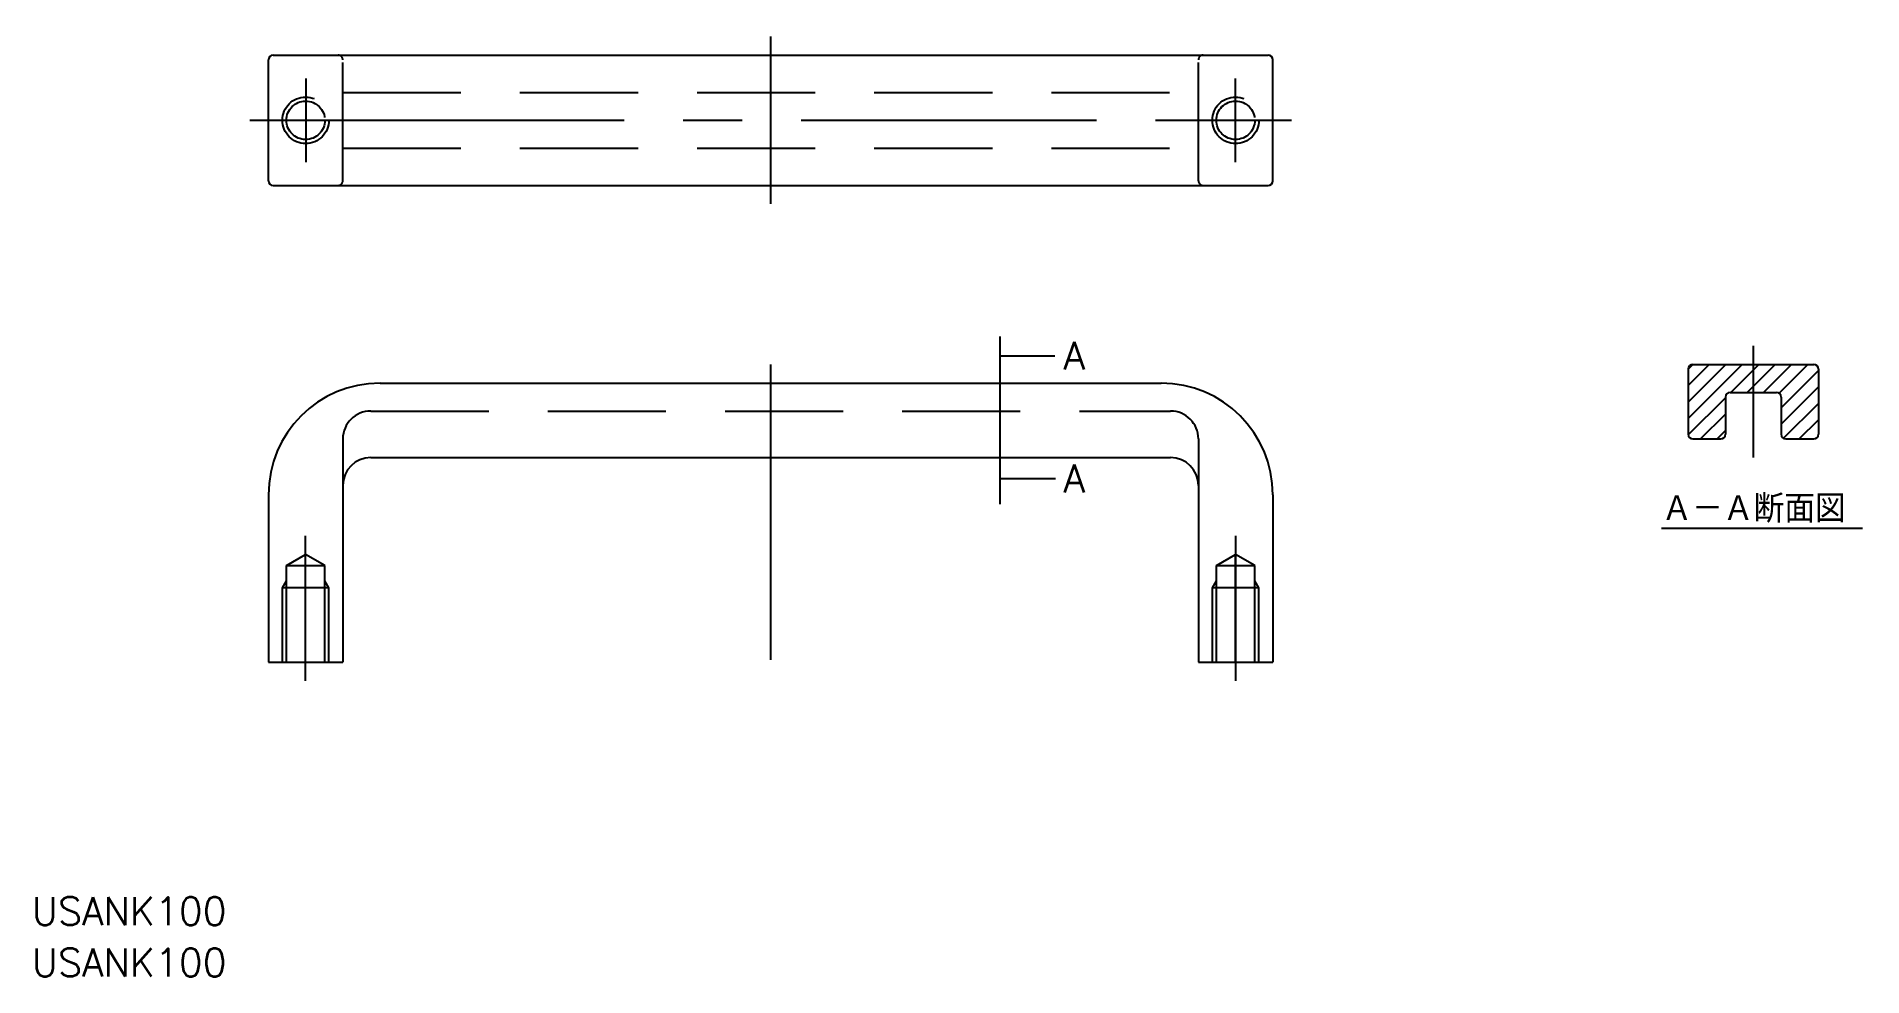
# Model space of a CAD drawing. Extents: x -79 to 117, y -34 to 67.
import ezdxf

# ---------------------------------------------------------------- set-up
doc = ezdxf.new("R2010")
doc.units = 0
doc.linetypes.add('CENTER', pattern=[50.8, 31.75, -6.35, 6.35, -6.35])
doc.linetypes.add('DASHED', pattern=[19.05, 12.7, -6.35])
doc.layers.get('0').update_dxf_attribs({"linetype": 'CONTINUOUS'})
doc.layers.add('CENTER', color=1, linetype='CENTER')
doc.styles.get("Standard").update_dxf_attribs({"font": 'txt.shx', "height": 3, "bigfont": 'bigfont.shx'})

msp = doc.modelspace()

# ---------------------------------------------------------------- linework, layer by layer
at = {"color": 7, "linetype": 'CONTINUOUS'}
for p, q in [((-53.5, 65.26), (53.5, 65.26)), ((-54, 51.76), (-54, 64.76)), ((54, 51.76), (54, 64.76)), ((-53.5, 51.26), (53.5, 51.26)), ((98.68, 31.5), (98.68, 24.5)), ((99.18, 32), (112.18, 32)), ((112.68, 31.5), (112.68, 24.5)), ((-42, 30), (42, 30)), ((102.68, 28.5), (102.68, 24.5)), ((103.18, 29), (108.18, 29)), ((108.68, 28.5), (108.68, 24.5)), ((99.18, 24), (102.18, 24)), ((109.18, 24), (112.18, 24)), ((-43, 22), (43, 22)), ((-54, 18), (-54, 0)), ((-46, 19), (-46, 0)), ((46, 19), (46, 0)), ((54, 18), (54, 0)), ((-54, 0), (-46, 0)), ((46, 0), (54, 0))]:
    msp.add_line(p, q, dxfattribs=at)
at = {"color": 3, "linetype": 'DASHED'}
for p, q in [((-46, 51.76), (-46, 64.76)), ((46, 51.76), (46, 64.76)), ((-46, 61.26), (46, 61.26)), ((-46, 55.26), (46, 55.26)), ((-43, 27), (43, 27)), ((-46, 24), (-46, 19)), ((46, 24), (46, 19)), ((-52.07, 10.4), (-50, 11.59)), ((-52.07, 0), (-52.07, 10.4)), ((-52.07, 10.4), (-47.93, 10.4)), ((-47.93, 10.4), (-50, 11.59)), ((-47.93, 0), (-47.93, 10.4)), ((47.93, 10.4), (50, 11.59)), ((47.93, 0), (47.93, 10.4)), ((47.93, 10.4), (52.07, 10.4)), ((52.07, 10.4), (50, 11.59)), ((52.07, 0), (52.07, 10.4)), ((-52.5, 8), (-52.07, 8.75)), ((-52.5, 0), (-52.5, 8)), ((-47.5, 8), (-52.5, 8)), ((-47.5, 8), (-47.93, 8.75)), ((-47.5, 0), (-47.5, 8)), ((47.5, 8), (47.93, 8.75)), ((47.5, 0), (47.5, 8)), ((52.5, 8), (47.5, 8)), ((52.5, 8), (52.07, 8.75)), ((52.5, 0), (52.5, 8))]:
    msp.add_line(p, q, dxfattribs=at)
at = {"color": 3, "linetype": 'CONTINUOUS'}
for p, q in [((98.68, 31.5), (99.18, 32)), ((98.68, 29.73), (100.94, 32)), ((98.68, 27.97), (102.71, 32)), ((98.68, 26.2), (104.48, 32)), ((103.25, 29), (105.68, 31.43)), ((105.68, 31.43), (106.25, 32)), ((105.68, 29.66), (108.01, 32)), ((106.78, 29), (109.78, 32)), ((108.46, 28.91), (111.55, 32)), ((105.01, 29), (105.68, 29.66)), ((108.68, 27.36), (112.68, 31.36)), ((108.68, 25.59), (112.68, 29.59)), ((98.68, 24.44), (102.68, 28.43)), ((108.92, 24.07), (112.68, 27.82)), ((100.01, 24), (102.68, 26.66)), ((110.62, 24), (112.68, 26.06)), ((101.78, 24), (102.68, 24.9))]:
    msp.add_line(p, q, dxfattribs=at)
at = {"color": 137, "linetype": 'CONTINUOUS'}
msp.add_line((95.81, 14.41), (117.41, 14.41), dxfattribs=at)
at = {"color": 7}
for points in [[(24.65, 32.94, 0), (30.57, 32.94, 0)], [(24.65, 19.73, 0), (30.62, 19.73, 0)]]:
    msp.add_polyline3d(points, dxfattribs=at)
at = {"color": 3, "linetype": 'DASHED'}
for centre, radius in [((-50, 58.26), 2.5), ((-50, 58.26), 2.07), ((50, 58.26), 2.5), ((50, 58.26), 2.07)]:
    msp.add_circle(centre, radius, dxfattribs=at)
at = {"color": 7, "linetype": 'CONTINUOUS'}
for centre, radius, start, end in [((-53.5, 64.76), 0.5, 90, 180), ((53.5, 64.76), 0.5, 0, 90), ((-53.5, 51.76), 0.5, 180, 270), ((53.5, 51.76), 0.5, 270, 0), ((99.18, 31.5), 0.5, 90, 180), ((112.18, 31.5), 0.5, 0, 90), ((-42, 18), 12, 90, 180), ((42, 18), 12, 0, 90), ((103.18, 28.5), 0.5, 90, 180), ((108.18, 28.5), 0.5, 0, 90), ((99.18, 24.5), 0.5, 180, 270), ((102.18, 24.5), 0.5, 270, 0), ((109.18, 24.5), 0.5, 180, 270), ((112.18, 24.5), 0.5, 270, 0), ((-43, 19), 3, 90, 180), ((43, 19), 3, 0, 90)]:
    msp.add_arc(centre, radius, start, end, dxfattribs=at)
at = {"color": 3, "linetype": 'DASHED'}
for centre, radius, start, end in [((-46.5, 64.76), 0.5, 0, 90), ((46.5, 64.76), 0.5, 90, 180), ((-46.5, 51.76), 0.5, 270, 360), ((46.5, 51.76), 0.5, 180, 270), ((-43, 24), 3, 90, 180), ((43, 24), 3, 0, 90)]:
    msp.add_arc(centre, radius, start, end, dxfattribs=at)
at = {"layer": 'CENTER', "color": 1, "linetype": 'CENTER'}
for p, q in [((0, 67.26), (0, 49.26)), ((-49.96, 53.76), (-49.96, 62.76)), ((50, 53.76), (50, 62.76)), ((-56, 58.26), (-47.5, 58.26)), ((-47.5, 58.26), (46, 58.26)), ((-46, 58.26), (-45.5, 58.26)), ((-46, 58.26), (-45.5, 58.26)), ((-46, 58.26), (-45.5, 58.26)), ((45.5, 58.26), (56, 58.26)), ((45.5, 58.26), (46, 58.26)), ((45.5, 58.26), (46, 58.26)), ((24.65, 35), (24.65, 17)), ((105.68, 22), (105.68, 34)), ((0, 32), (0, -2)), ((-50, -2), (-50, 13.59)), ((50, 13.59), (50, -2)), ((50, 0), (50, 11.59))]:
    msp.add_line(p, q, dxfattribs=at)

# ---------------------------------------------------------------- texts
at = {"color": 137, "linetype": 'CONTINUOUS', "text_generation_flag": 2}
for p in [(33.8, 31.45), (33.8, 18.24)]:
    msp.add_text('A', height=3, dxfattribs=at).set_placement(p)
at = {"color": 137, "linetype": 'CONTINUOUS'}
msp.add_text('Ａ－Ａ断面図', height=3, dxfattribs=at).set_placement((95.81, 15.01))
at = {"color": 7, "linetype": 'CONTINUOUS'}
for p in [(-79.45, -28.27), (-79.45, -33.79)]:
    msp.add_text('USANK100', height=3, dxfattribs=at).set_placement(p)

doc.saveas('drawing.dxf')
